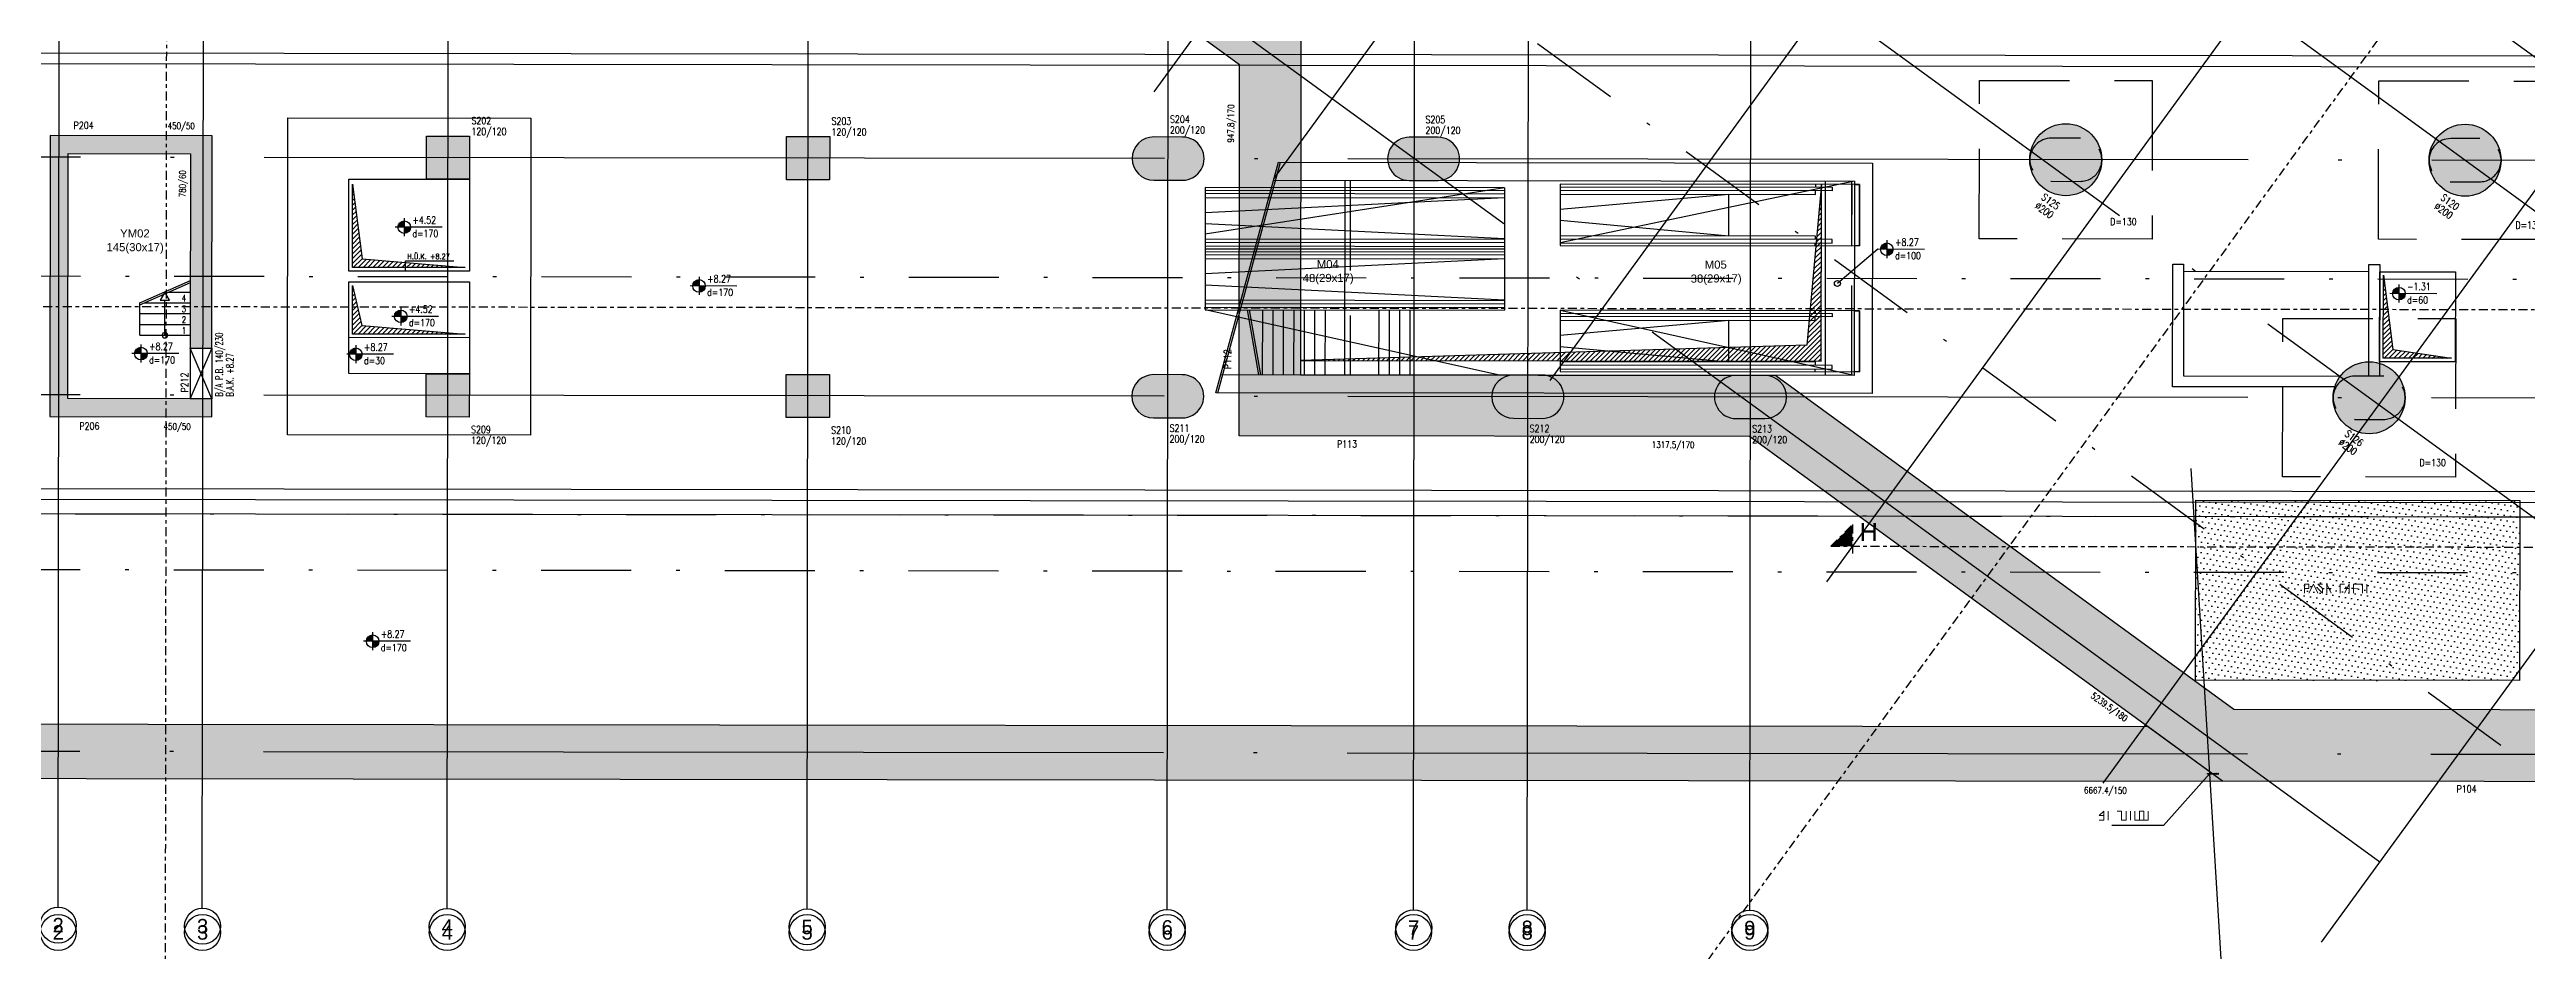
# Model space of a CAD drawing. Header units: millimetres. Extents: x 400382 to 401267, y 4543945 to 4544126.
# Drawn here: x 400672.8 to 400741.6, y 4544003.2 to 4544028.2 of the extents above; entities that cross this region are included whole.
import ezdxf
from ezdxf.enums import TextEntityAlignment as Align

# ---------------------------------------------------------------- set-up
doc = ezdxf.new("R2010")
doc.units = ezdxf.units.MM
for name, pattern in [('AKS', [3, 2.5, -0.25, 0, -0.25]), ('CENTER', [2, 1.25, -0.25, 0.25, -0.25]), ('CIZGI', [0.4, 0.25, -0.15]), ('CONTINU', [0]), ('DASHDOT2', [0.5, 0.25, -0.125, 0, -0.125]), ('HIDDEN', [0.375, 0.25, -0.125])]:
    doc.linetypes.add(name, pattern=pattern)
for name, color, linetype in [('aks prota', 2, 'AKS'), ('boşluk prota', 2, 'Continuous'), ('boşluk taraması prota', 252, 'Continuous'), ('caks prota', 4, 'Continuous'), ('kesit tarama prota', 252, 'Continuous'), ('kiriş prota', 6, 'Continuous'), ('kolon prota', 1, 'Continuous'), ('kolon tarama prota', 252, 'Continuous'), ('lkolon prota', 4, 'Continuous'), ('lperde prota', 4, 'Continuous'), ('merdiven prota', 2, 'Continuous'), ('metraj prota', 2, 'Continuous'), ('not prota', 2, 'Continuous'), ('not yazısı prota', 6, 'Continuous'), ('not çizgisi prota', 4, 'Continuous'), ('perde prota', 1, 'Continuous'), ('PRT-AL-TUNEL_EKSENI', 14, 'DASHDOT2'), ('PRT-MI-ad_dim', 8, 'Continuous'), ('prt-s-taxis', 7, 'Continuous'), ('skesit prota', 7, 'Continuous'), ('st-s_kolon tarama', 252, 'Continuous'), ('st-s_level (kot)', 6, 'Continuous'), ('st-s_levelmark (kot işareti)', 4, 'Continuous'), ('st_s_not çizgisi', 4, 'CIZGI'), ('st_s_su tutucu', 2, 'Continuous'), ('st_s_ölçü', 4, 'Continuous'), ('taks prota', 7, 'Continuous'), ('temel prota', 6, 'Continuous'), ('tkesit prota', 7, 'Continuous'), ('tkolon prota', 6, 'Continuous'), ('tnot prota', 4, 'Continuous'), ('tperde prota', 6, 'Continuous'), ('ölçü prota', 4, 'Continuous')]:
    doc.layers.add(name, color=color, linetype=linetype)
doc.styles.add('Arial', font='Arial.ttf')
doc.styles.add('OLCU', font='romanstw.shx')
doc.styles.add('PRT-MI-a_Arial', font='Arial.ttf', dxfattribs={"height": 30})
doc.styles.add('TAKS', font='Arial Unicode.ttf')
doc.styles.add('tkolon', font='romanstw.shx')
doc.styles.add('TNOT', font='romanstw.shx', dxfattribs={"width": 0.8, "height": 250})
doc.dimstyles.new('1-50', dxfattribs={"dimtxt": 10, "dimasz": 4, "dimexe": 4, "dimexo": 8, "dimgap": 4, "dimtad": 1, "dimdec": 1, "dimrnd": 0.05, "dimzin": 9, "dimdsep": 46, "dimtxsty": 'OLCU', "dimblk1": 'OBLIQUE', "dimblk2": 'OBLIQUE', "dimsah": 1, "dimcen": 2, "dimdle": 4, "dimclrd": 4, "dimclre": 4, "dimclrt": 3, "dimadec": 1, "dimazin": 0, "dimtfac": 1, "dimtdec": 1, "dimtix": 1, "dimtmove": 2, "dimatfit": 3, "dimldrblk": 'OBLIQUE', "dimfxl": 1, "dimtvp": 1, "dimtolj": 1, "dimtzin": 1, "dimarcsym": 0})

# ---------------------------------------------------------------- blocks, each defined once
blk = doc.blocks.new('A$C5FA63770')
at = {"color": 253}
blk.add_lwpolyline([(-574.4, 268.9), (-574.4, 98.9)], dxfattribs=at)
at = {"layer": 'st_s_ölçü', "color": 252, "ltscale": 0.1}
blk.add_line((236, 98.9), (236, 268.9), dxfattribs=at)
for points in [[(-574.4, 98.9), (257, 98.9), (257, 268.9), (-574.4, 268.9)], [(-574.4, 261.4), (181.3, 261.4), (181.3, 251.7), (-574.4, 251.7)], [(-574.4, 241.4), (134.3, 241.4), (134.3, 251.7)], [(-574.4, 168.9), (-105.9, 126.4), (-105.9, 241.4), (-574.4, 198.9)], [(134.3, 268.9), (134.3, 261.4)], [(-574.4, 126.4), (134.3, 126.4), (134.3, 116.2)], [(-574.4, 106.4), (181.3, 106.4), (181.3, 116.2), (-574.4, 116.2)], [(134.3, 98.9), (134.3, 106.4)]]:
    blk.add_lwpolyline(points, dxfattribs=at)
blk = doc.blocks.new('PLAN_KOT')
at = {"layer": 'st-s_levelmark (kot işareti)'}
h = blk.add_hatch(color=256, dxfattribs=at)
h.paths.add_polyline_path([(0, 17.5, 0.414214), (-17.5, 0), (0, 0)])
h.paths.add_polyline_path([(17.5, 0), (0, 0), (0, -17.5, 0.414214)])
for p, q in [((105, 0), (-25, 0)), ((0, 25), (0, -25))]:
    blk.add_line(p, q, dxfattribs=at)
blk.add_circle((0, 0), 17.5, dxfattribs=at)
at = {"layer": 'st-s_level (kot)', "color": 6, "style": 'OLCU', "width": 0.8}
for tag, p in [('KOT', (22.7, 9.8)), ('DÖŞEME_KALINLIĞI', (22.7, -27.6))]:
    blk.add_attdef(tag, p, '', height=20, dxfattribs=at)
blk = doc.blocks.new('Stair_Anotation')
at = {"color": 0, "style": 'PRT-MI-a_Arial'}
blk.add_attdef('M.ADI', text='', height=0.2, dxfattribs=at).set_placement((0, 0), align=Align.BOTTOM_CENTER)
blk.add_attdef('BAS.SAYI-(EN-RIHT)', text='', height=0.2, dxfattribs=at).set_placement((0, -0.08), align=Align.TOP_CENTER)
blk = doc.blocks.new('_Oblique')
at = {"layer": 'st_s_ölçü', "lineweight": -2}
blk.add_line((-0.5, -0.5), (0.5, 0.5), dxfattribs=at)
blk = doc.blocks.new('ym4')
at = {"color": 253}
blk.add_line((53416, 3429.1), (53416, 3599.1), dxfattribs=at)
blk.add_lwpolyline([(52584.5, 3429.1), (52584.5, 3599.1)], dxfattribs=at)
at = {"layer": 'st_s_ölçü', "color": 252, "ltscale": 0.1}
for points in [[(52584.5, 3599.1), (53416, 3599.1)], [(52584.5, 3591.6), (53416, 3591.6)], [(53416, 3581.8), (52584.5, 3581.8)], [(52584.5, 3571.6), (53416, 3571.6)], [(52584.5, 3529.1), (53416, 3569.8)], [(53416, 3456.6), (52584.5, 3499.1)], [(52584.5, 3456.6), (53416, 3456.6)], [(53416, 3446.3), (52584.5, 3446.3)], [(52584.5, 3436.6), (53416, 3436.6)], [(53416, 3429.1), (52584.5, 3429.1)]]:
    blk.add_lwpolyline(points, dxfattribs=at)
blk = doc.blocks.new('D')
at = {"layer": 'st_s_su tutucu', "linetype": 'CONTINU', "ltscale": 0.2}
for p, q in [((-39988, 52508), (-39993, 52508)), ((-39993, 52508), (-39993, 52507)), ((-39993, 52507), (-39991, 52506)), ((-39993, 52449), (-39991, 52450)), ((-39993, 52448), (-39993, 52449)), ((-39988, 52448), (-39993, 52448)), ((-39991, 52499), (-39992, 52499)), ((-39992, 52499), (-39992, 52498)), ((-39992, 52498), (-39991, 52498)), ((-39991, 52489), (-39992, 52489)), ((-39992, 52489), (-39992, 52488)), ((-39992, 52488), (-39991, 52488)), ((-39991, 52479), (-39992, 52479)), ((-39992, 52479), (-39992, 52478)), ((-39992, 52478), (-39991, 52478)), ((-39992, 52468), (-39992, 52469)), ((-39992, 52469), (-39991, 52469)), ((-39991, 52468), (-39992, 52468)), ((-39992, 52458), (-39992, 52459)), ((-39992, 52459), (-39991, 52459)), ((-39991, 52458), (-39992, 52458)), ((-39991, 52506), (-39991, 52499)), ((-39991, 52498), (-39991, 52489)), ((-39991, 52488), (-39991, 52479)), ((-39991, 52469), (-39991, 52478)), ((-39991, 52459), (-39991, 52468)), ((-39991, 52450), (-39991, 52458)), ((-39990, 52506), (-39988, 52507)), ((-39990, 52499), (-39990, 52506)), ((-39989, 52499), (-39990, 52499)), ((-39990, 52489), (-39990, 52498)), ((-39990, 52498), (-39989, 52498)), ((-39989, 52489), (-39990, 52489)), ((-39990, 52479), (-39990, 52488)), ((-39990, 52488), (-39989, 52488)), ((-39989, 52479), (-39990, 52479)), ((-39990, 52478), (-39989, 52478)), ((-39990, 52478), (-39990, 52469)), ((-39990, 52469), (-39989, 52469)), ((-39989, 52468), (-39990, 52468)), ((-39990, 52468), (-39990, 52459)), ((-39990, 52459), (-39989, 52459)), ((-39989, 52458), (-39990, 52458)), ((-39990, 52458), (-39990, 52450)), ((-39990, 52450), (-39988, 52449)), ((-39989, 52498), (-39989, 52499)), ((-39989, 52488), (-39989, 52489)), ((-39989, 52478), (-39989, 52479)), ((-39989, 52469), (-39989, 52468)), ((-39989, 52459), (-39989, 52458)), ((-39988, 52507), (-39988, 52508)), ((-39988, 52449), (-39988, 52448))]:
    blk.add_line(p, q, dxfattribs=at)
blk = doc.blocks.new('*U94')
at = {"layer": 'metraj prota', "color": 4}
blk.add_lwpolyline([(-120, 0), (-97.5, 13), (-97.5, -13)], close=True, dxfattribs=at)
blk.add_lwpolyline([(0, 0), (-97.5, 0)], dxfattribs=at)
blk.add_circle((0, 0), 7.5, dxfattribs=at)

msp = doc.modelspace()

# ---------------------------------------------------------------- hatches: boundary and pattern name
at = {"layer": 'boşluk taraması prota', "ltscale": 2}
h = msp.add_hatch(dxfattribs=at)
h.set_pattern_fill('ANSI31', color=256, scale=0.03, angle=-0.07155, style=0)
h.set_pattern_definition([(44.928447, (399978.45855, 4543611.77644), (-0.067268262, 0.067436487), [])])
h.paths.add_polyline_path([(400681.204, 4544024.499), (400681.468, 4544022.427), (400684.333, 4544022.186), (400681.201, 4544022.19)])
h = msp.add_hatch(dxfattribs=at)
h.set_pattern_fill('ANSI31', color=256, scale=0.03, angle=-0.07155, style=0)
h.set_pattern_definition([(44.928447, (400004.47224, 4543609.19393), (-0.067268262, 0.067436487), [])])
h.paths.add_polyline_path([(400722.003, 4544024.514), (400721.597, 4544020.033), (400707.53, 4544019.607), (400721.997, 4544019.589)])
h = msp.add_hatch(dxfattribs=at)
h.set_pattern_fill('ANSI31', color=256, scale=0.03, angle=-0.07155, style=0)
h.set_pattern_definition([(44.928447, (399978.45624, 4543609.92643), (-0.067268262, 0.067436487), [])])
h.paths.add_polyline_path([(400681.201, 4544021.69), (400681.465, 4544020.577), (400684.331, 4544020.336), (400681.199, 4544020.34)])
h = msp.add_hatch(dxfattribs=at)
h.set_pattern_fill('ANSI31', color=256, scale=0.03, angle=-0.07155, style=0)
h.set_pattern_definition([(44.928447, (400034.86068, 4543609.25598), (-0.067268262, 0.067436487), [])])
h.paths.add_polyline_path([(400737.606, 4544021.97), (400737.87, 4544019.907), (400739.503, 4544019.667), (400737.603, 4544019.67)])
at = {"layer": 'kesit tarama prota'}
h = msp.add_hatch(color=256, dxfattribs=at)
h.dxf.hatch_style = 1
h.paths.add_polyline_path([(400722.863, 4544015.047), (400722.262, 4544014.448), (400722.862, 4544014.447)])
at = {"layer": 'kolon tarama prota'}
h = msp.add_hatch(color=256, dxfattribs=at)
h.dxf.hatch_style = 1
h.paths.add_polyline_path([(400803.726, 4544009.337), (400715.935, 4544073.289), (400690.793, 4544038.775), (400692.005, 4544037.892), (400705.84, 4544027.816), (400705.83, 4544017.509), (400720.005, 4544017.492), (400733.143, 4544007.925), (400805.789, 4544007.834)])
h.paths.add_polyline_path([(400733.455, 4544009.925), (400720.73, 4544019.191), (400707.529, 4544019.207), (400707.541, 4544028.804), (400693.469, 4544039.052), (400716.491, 4544070.657), (400799.976, 4544009.842)], flags=16)
h.paths.add_polyline_path([(400750.001, 4544017.954), (400750.002, 4544019.204), (400747.902, 4544019.207), (400747.901, 4544017.957), (400746.431, 4544017.959), (400746.441, 4544025.759), (400750.65, 4544025.753), (400750.648, 4544024.503), (400752.748, 4544024.501), (400752.749, 4544025.751), (400762.305, 4544025.739), (400762.304, 4544024.489), (400764.04, 4544024.487), (400764.031, 4544017.937), (400761.74, 4544017.94), (400761.741, 4544019.19), (400759.641, 4544019.192), (400759.64, 4544017.942)], flags=0)
h.paths.add_polyline_path([(400750.301, 4544018.254), (400750.303, 4544019.504), (400747.603, 4544019.507), (400747.601, 4544018.257), (400746.732, 4544018.258), (400746.741, 4544025.458), (400750.349, 4544025.454), (400750.348, 4544024.204), (400753.048, 4544024.2), (400753.05, 4544025.45), (400762.006, 4544025.439), (400762.004, 4544024.189), (400763.739, 4544024.187), (400763.732, 4544018.237), (400762.04, 4544018.239), (400762.042, 4544019.489), (400759.342, 4544019.493), (400759.34, 4544018.243)], flags=0)
h.paths.add_polyline_path([(400728.481, 4544057.222), (400728.238, 4544057.398), (400729.416, 4544059.015), (400729.658, 4544058.838)], flags=0)
h = msp.add_hatch(color=256, dxfattribs=at)
h.dxf.hatch_style = 1
h.paths.add_polyline_path([(400733.143, 4544007.925), (400731.079, 4544009.428), (400667.585, 4544009.507), (400667.616, 4544034.407), (400689.447, 4544034.38), (400692.005, 4544037.892), (400690.793, 4544038.775), (400688.685, 4544035.881), (400666.418, 4544035.909), (400666.415, 4544033.359), (400666.015, 4544033.359), (400666.015, 4544032.959), (400666.415, 4544032.959), (400666.408, 4544027.259), (400666.007, 4544027.259), (400666.007, 4544026.859), (400666.407, 4544026.859), (400666.395, 4544017.059), (400665.995, 4544017.059), (400665.994, 4544016.659), (400666.394, 4544016.659), (400666.387, 4544010.959), (400665.987, 4544010.959), (400665.987, 4544010.559), (400666.387, 4544010.559), (400666.383, 4544008.009)])
h = msp.add_hatch(color=256, dxfattribs=at)
h.dxf.hatch_style = 1
h.paths.add_polyline_path([(400677.306, 4544025.845), (400672.806, 4544025.851), (400672.796, 4544018.051), (400677.296, 4544018.045), (400677.297, 4544018.545), (400673.297, 4544018.55), (400673.305, 4544025.35), (400676.705, 4544025.346), (400676.698, 4544019.946), (400677.298, 4544019.945)])
h = msp.add_hatch(color=256, dxfattribs=at)
h.dxf.hatch_style = 1
h.paths.add_polyline_path([(400683.256, 4544025.838), (400684.456, 4544025.836), (400684.454, 4544024.636), (400683.254, 4544024.638)])
h = msp.add_hatch(color=256, dxfattribs=at)
h.dxf.hatch_style = 1
h.paths.add_polyline_path([(400693.256, 4544025.825), (400694.456, 4544025.824), (400694.454, 4544024.624), (400693.254, 4544024.625)])
h = msp.add_hatch(color=256, dxfattribs=at)
h.dxf.hatch_style = 1
edge = h.paths.add_edge_path()
edge.add_arc((400703.455, 4544025.212), 0.6, 89.92845, 269.92845)
edge.add_line((400703.455, 4544024.612), (400704.255, 4544024.611))
edge.add_arc((400704.255, 4544025.211), 0.6, 269.92845, 449.92845)
edge.add_line((400704.256, 4544025.811), (400703.456, 4544025.812))
h = msp.add_hatch(color=256, dxfattribs=at)
h.dxf.hatch_style = 1
edge = h.paths.add_edge_path()
edge.add_arc((400710.552, 4544025.204), 0.6, 89.92845, 269.92845)
edge.add_line((400710.551, 4544024.604), (400711.351, 4544024.603))
edge.add_arc((400711.352, 4544025.203), 0.6, 269.92845, 449.92845)
edge.add_line((400711.352, 4544025.803), (400710.552, 4544025.804))
h = msp.add_hatch(color=256, dxfattribs=at)
h.dxf.hatch_style = 1
h.paths.add_polyline_path([(400711.352, 4544025.803), (400710.552, 4544025.804, 1), (400710.551, 4544024.604), (400711.351, 4544024.603, 1)])
h = msp.add_hatch(color=256, dxfattribs=at)
h.dxf.hatch_style = 1
edge = h.paths.add_edge_path()
edge.add_arc((400728.786, 4544025.181), 1, -0.07155, 359.92845)
h = msp.add_hatch(color=256, dxfattribs=at)
h.dxf.hatch_style = 1
edge = h.paths.add_edge_path()
edge.add_arc((400739.875, 4544025.167), 1, -0.07155, 359.92845)
h = msp.add_hatch(color=256, dxfattribs=at)
h.dxf.hatch_style = 1
edge = h.paths.add_edge_path()
edge.add_arc((400737.212, 4544018.57), 1, -0.07155, 359.92845)
h = msp.add_hatch(color=256, dxfattribs=at)
h.dxf.hatch_style = 1
h.paths.add_polyline_path([(400683.248, 4544019.238), (400684.448, 4544019.236), (400684.446, 4544018.036), (400683.246, 4544018.038)])
h = msp.add_hatch(color=256, dxfattribs=at)
h.dxf.hatch_style = 1
h.paths.add_polyline_path([(400693.248, 4544019.219), (400694.448, 4544019.218), (400694.446, 4544018.018), (400693.246, 4544018.019)])
h = msp.add_hatch(color=256, dxfattribs=at)
h.dxf.hatch_style = 1
edge = h.paths.add_edge_path()
edge.add_arc((400703.447, 4544018.612), 0.6, 89.92845, 269.92845)
edge.add_line((400703.446, 4544018.012), (400704.246, 4544018.011))
edge.add_arc((400704.247, 4544018.611), 0.6, 269.92845, 449.92845)
edge.add_line((400704.248, 4544019.211), (400703.448, 4544019.212))
h = msp.add_hatch(color=256, dxfattribs=at)
h.dxf.hatch_style = 1
edge = h.paths.add_edge_path()
edge.add_arc((400713.447, 4544018.6), 0.6, 89.92845, 269.92845)
edge.add_line((400713.446, 4544018), (400714.246, 4544017.999))
edge.add_arc((400714.247, 4544018.599), 0.6, 269.92845, 449.92845)
edge.add_line((400714.248, 4544019.199), (400713.448, 4544019.2))
h = msp.add_hatch(color=256, dxfattribs=at)
h.dxf.hatch_style = 1
edge = h.paths.add_edge_path()
edge.add_arc((400719.629, 4544018.592), 0.6, 89.92845, 269.92845)
edge.add_line((400719.628, 4544017.992), (400720.428, 4544017.991))
edge.add_arc((400720.429, 4544018.591), 0.6, 269.92845, 449.92845)
edge.add_line((400720.43, 4544019.191), (400719.63, 4544019.192))
at = {"layer": 'st-s_kolon tarama', "ltscale": 0.001}
h = msp.add_hatch(dxfattribs=at)
h.set_pattern_fill('DOTS', color=253, scale=0.100001, angle=53.93628)
h.set_pattern_definition([(53.93628, (399652.9051, 4543599.9079), (-0.081601365, 0.157618666), [0, -0.158751193])])
h.paths.add_polyline_path([(400741.394, 4544015.715), (400732.394, 4544015.726), (400732.387, 4544010.726), (400741.387, 4544010.715)])

# ---------------------------------------------------------------- linework, layer by layer
at = {"layer": 'aks prota', "ltscale": 10}
for p, q in [((400706.791, 4544024.647), (400734.288, 4544062.394)), ((400772.216, 4544005.876), (400700.619, 4544058.032)), ((400714.47, 4544019.053), (400741.967, 4544056.8)), ((400766.347, 4544005.884), (400698.587, 4544055.243)), ((400722.148, 4544013.46), (400749.645, 4544051.207)), ((400754.608, 4544005.898), (400694.525, 4544049.666)), ((400729.828, 4544007.866), (400757.325, 4544045.613)), ((400737.509, 4544005.673), (400688.489, 4544041.381)), ((400735.89, 4544003.45), (400763.387, 4544041.197)), ((400693.829, 4544004.376), (400693.874, 4544040.402)), ((400673.029, 4544004.425), (400673.073, 4544040.011)), ((400677.029, 4544004.397), (400677.073, 4544039.983)), ((400683.829, 4544004.389), (400683.874, 4544039.975)), ((400703.829, 4544004.364), (400703.872, 4544038.75)), ((400710.669, 4544004.355), (400710.712, 4544038.741)), ((400713.829, 4544004.364), (400713.872, 4544038.933)), ((400720.009, 4544004.344), (400720.052, 4544038.913)), ((400824.15, 4544025.062), (400660.956, 4544025.265)), ((400824.142, 4544018.462), (400660.948, 4544018.665)), ((400824.129, 4544008.562), (400660.935, 4544008.765))]:
    msp.add_line(p, q, dxfattribs=at)
at = {"layer": 'boşluk prota', "ltscale": 0.05}
for points in [[(400681.204, 4544024.499), (400681.468, 4544022.427), (400684.333, 4544022.186), (400681.201, 4544022.19)], [(400722.003, 4544024.514), (400721.597, 4544020.033), (400707.53, 4544019.607), (400721.997, 4544019.589)], [(400681.201, 4544021.69), (400681.465, 4544020.577), (400684.331, 4544020.336), (400681.199, 4544020.34)], [(400737.606, 4544021.97), (400737.87, 4544019.907), (400739.503, 4544019.667), (400737.603, 4544019.67)]]:
    msp.add_lwpolyline(points, close=True, dxfattribs=at)
at = {"layer": 'caks prota', "ltscale": 0.05}
for centre in [(400673.028, 4544003.925), (400677.04, 4544003.897), (400683.835, 4544003.889), (400693.829, 4544003.876), (400703.829, 4544003.864), (400710.676, 4544003.855), (400713.828, 4544003.851), (400720.01, 4544003.844), (400673.031, 4544003.723), (400677.04, 4544003.723), (400683.836, 4544003.723), (400693.829, 4544003.723), (400703.829, 4544003.723), (400710.672, 4544003.723), (400713.828, 4544003.723), (400720.01, 4544003.723)]:
    msp.add_circle(centre, 0.5, dxfattribs=at)
at = {"layer": 'kiriş prota', "linetype": 'HIDDEN', "ltscale": 10}
for p, q in [((400708.913, 4544024.606), (400708.907, 4544019.206)), ((400722.841, 4544019.188), (400722.847, 4544024.588))]:
    msp.add_line(p, q, dxfattribs=at)
at = {"layer": 'kiriş prota', "ltscale": 10}
msp.add_line((400722.109, 4544019.189), (400722.115, 4544024.589), dxfattribs=at)
at = {"layer": 'kiriş prota'}
msp.add_line((400665.993, 4544015.359), (400817.494, 4544015.17), dxfattribs=at)
for points in [[(400706.787, 4544024.608), (400722.915, 4544024.588), (400722.908, 4544019.188), (400705.32, 4544019.21)], [(400737.206, 4544022.07), (400732.056, 4544022.077)], [(400675.299, 4544020.308), (400675.3, 4544021.208)]]:
    msp.add_lwpolyline(points, dxfattribs=at)
at = {"layer": 'kiriş prota', "ltscale": 10}
msp.add_lwpolyline([(400708.764, 4544024.606), (400708.757, 4544019.206)], dxfattribs=at)
at = {"layer": 'kiriş prota'}
msp.add_lwpolyline([(400737.506, 4544022.07), (400739.606, 4544022.067), (400739.603, 4544019.567), (400737.503, 4544019.57)], close=True, dxfattribs=at)
at = {"layer": 'kolon prota', "color": 1}
for points in [[(400683.256, 4544025.838), (400684.456, 4544025.836), (400684.454, 4544024.636), (400683.254, 4544024.638)], [(400693.256, 4544025.825), (400694.456, 4544025.824), (400694.454, 4544024.624), (400693.254, 4544024.625)], [(400683.248, 4544019.238), (400684.448, 4544019.236), (400684.446, 4544018.036), (400683.246, 4544018.038)], [(400693.248, 4544019.219), (400694.448, 4544019.218), (400694.446, 4544018.018), (400693.246, 4544018.019)]]:
    msp.add_lwpolyline(points, close=True, dxfattribs=at)
for points in [[(400703.456, 4544025.812, 1), (400703.455, 4544024.612), (400704.255, 4544024.611, 1), (400704.256, 4544025.811)], [(400710.552, 4544025.804, 1), (400710.551, 4544024.604), (400711.351, 4544024.603, 1), (400711.352, 4544025.803)], [(400710.552, 4544025.804, 1), (400710.551, 4544024.604), (400711.351, 4544024.603, 1), (400711.352, 4544025.803)], [(400703.448, 4544019.212, 1), (400703.446, 4544018.012), (400704.246, 4544018.011, 1), (400704.248, 4544019.211)], [(400713.448, 4544019.2, 1), (400713.446, 4544018), (400714.246, 4544017.999, 1), (400714.248, 4544019.199)], [(400719.63, 4544019.192, 1), (400719.628, 4544017.992), (400720.428, 4544017.991, 1), (400720.43, 4544019.191)]]:
    msp.add_lwpolyline(points, format="xyb", close=True, dxfattribs=at)
at = {"layer": 'kolon prota', "color": 5, "linetype": 'HIDDEN', "ltscale": 5}
for points in [[(400728.387, 4544025.781, 1), (400728.385, 4544024.581), (400729.185, 4544024.58, 1), (400729.187, 4544025.78)], [(400739.476, 4544025.767, 1), (400739.475, 4544024.567), (400740.275, 4544024.566, 1), (400740.276, 4544025.766)], [(400739.476, 4544025.767, 1), (400739.475, 4544024.567), (400740.275, 4544024.566, 1), (400740.276, 4544025.766)], [(400736.813, 4544019.171, 1), (400736.811, 4544017.971), (400737.611, 4544017.97, 1), (400737.613, 4544019.17)]]:
    msp.add_lwpolyline(points, format="xyb", close=True, dxfattribs=at)
at = {"layer": 'kolon prota', "color": 1}
for centre in [(400728.786, 4544025.181), (400739.875, 4544025.167), (400737.212, 4544018.57)]:
    msp.add_circle(centre, 1, dxfattribs=at)
at = {"layer": 'merdiven prota'}
for points in [[(400705.184, 4544018.71), (400706.923, 4544025.108)], [(400705.236, 4544018.71), (400706.975, 4544025.108)]]:
    msp.add_lwpolyline(points, dxfattribs=at)
at = {"layer": 'merdiven prota', "color": 4}
for points in [[(400713.2, 4544024.4), (400704.883, 4544023.111)], [(400722.915, 4544024.588), (400714.744, 4544022.873)], [(400713.057, 4544019.2), (400704.881, 4544021.011)], [(400722.908, 4544019.188), (400714.741, 4544020.998)]]:
    msp.add_lwpolyline(points, dxfattribs=at)
at = {"layer": 'merdiven prota', "linetype": 'HIDDEN', "ltscale": 10}
for points in [[(400722.915, 4544024.488), (400723.06, 4544024.488), (400723.058, 4544022.788), (400722.912, 4544022.788)], [(400675.3, 4544021.208), (400676.701, 4544021.825)], [(400675.3, 4544021.153), (400676.701, 4544021.77)], [(400675.3, 4544020.908), (400676.7, 4544020.906)], [(400675.424, 4544021.207), (400676.7, 4544021.206)], [(400676.102, 4544021.507), (400676.7, 4544021.506)], [(400706.372, 4544019.209), (400706.056, 4544021.009)], [(400706.432, 4544019.209), (400706.116, 4544021.009)], [(400706.473, 4544021.009), (400706.471, 4544019.209)], [(400706.763, 4544021.008), (400706.761, 4544019.208)], [(400707.053, 4544021.008), (400707.051, 4544019.208)], [(400707.343, 4544021.008), (400707.341, 4544019.208)], [(400707.633, 4544021.007), (400707.631, 4544019.207)], [(400707.923, 4544021.007), (400707.921, 4544019.207)], [(400708.213, 4544021.006), (400708.211, 4544019.206)], [(400709.703, 4544021.005), (400709.701, 4544019.205)], [(400709.993, 4544021.004), (400709.991, 4544019.204)], [(400710.283, 4544021.004), (400710.281, 4544019.204)], [(400710.573, 4544021.003), (400710.571, 4544019.203)], [(400722.91, 4544020.988), (400723.055, 4544020.988), (400723.053, 4544019.288), (400722.908, 4544019.288)], [(400675.299, 4544020.608), (400676.699, 4544020.606)], [(400675.299, 4544020.308), (400676.699, 4544020.306)], [(400676.698, 4544019.946), (400677.298, 4544019.945), (400676.697, 4544018.546), (400677.297, 4544018.545), (400676.698, 4544019.946)]]:
    msp.add_lwpolyline(points, dxfattribs=at)
at = {"layer": 'not prota', "ltscale": 0.1}
msp.add_lwpolyline([(400682.676, 4544022.088), (400682.677, 4544022.371), (400684.021, 4544022.37)], dxfattribs=at)
at = {"layer": 'not yazısı prota'}
msp.add_lwpolyline([(400732.394, 4544015.726), (400741.394, 4544015.715), (400741.387, 4544010.715), (400732.387, 4544010.726)], close=True, dxfattribs=at)
at = {"layer": 'perde prota'}
for points in [[(400705.83, 4544017.509), (400705.84, 4544027.816), (400690.793, 4544038.775), (400715.935, 4544073.289), (400805.789, 4544007.834), (400733.143, 4544007.925), (400720.005, 4544017.492), (400705.83, 4544017.509)], [(400720.73, 4544019.191), (400733.455, 4544009.925), (400799.976, 4544009.842), (400716.491, 4544070.657), (400693.469, 4544039.052), (400707.541, 4544028.804), (400707.529, 4544019.207), (400720.73, 4544019.191)], [(400677.298, 4544019.945), (400677.306, 4544025.845), (400672.806, 4544025.851), (400672.796, 4544018.051), (400677.296, 4544018.045), (400677.297, 4544018.545), (400673.297, 4544018.55), (400673.305, 4544025.35), (400676.705, 4544025.346), (400676.698, 4544019.946), (400677.298, 4544019.945)], [(400676.698, 4544019.946), (400676.697, 4544018.546)], [(400677.298, 4544019.945), (400677.297, 4544018.545)], [(400666.383, 4544008.009), (400733.143, 4544007.925), (400731.079, 4544009.428), (400667.585, 4544009.507)]]:
    msp.add_lwpolyline(points, dxfattribs=at)
at = {"layer": 'PRT-AL-TUNEL_EKSENI', "ltscale": 10}
for p, q in [((400703.472, 4544027.064), (400730.969, 4544064.812)), ((400744.995, 4544005.91), (400691.198, 4544045.099)), ((400660.952, 4544021.965), (400824.146, 4544021.762)), ((400658.204, 4544015.369), (400821.398, 4544015.165)), ((400660.942, 4544013.815), (400824.136, 4544013.612))]:
    msp.add_line(p, q, dxfattribs=at)
at = {"layer": 'skesit prota', "linetype": 'CENTER', "ltscale": 0.2}
for p, q in [((400722.262, 4544014.448), (400722.863, 4544015.047)), ((400722.863, 4544015.047), (400722.862, 4544014.147))]:
    msp.add_line(p, q, dxfattribs=at)
for points in [[(400755.905, 4544053.837), (400717.418, 4544001.003)], [(400676.047, 4544039.725), (400675.997, 4544000.298)], [(400657.759, 4544021.126), (400820.326, 4544020.923)], [(400722.262, 4544014.448), (400801.228, 4544014.35)]]:
    msp.add_lwpolyline(points, dxfattribs=at)
at = {"layer": 'st_s_ölçü', "color": 6, "lineweight": 0}
for points in [[(400735.417, 4544013.147), (400735.418, 4544013.395), (400735.541, 4544013.395), (400735.541, 4544013.271), (400735.418, 4544013.271)], [(400735.541, 4544013.147), (400735.665, 4544013.395), (400735.789, 4544013.147)], [(400735.913, 4544013.394), (400735.789, 4544013.395), (400735.913, 4544013.271), (400735.912, 4544013.147), (400735.789, 4544013.271)], [(400736.036, 4544013.147), (400736.037, 4544013.394), (400736.16, 4544013.147)], [(400736.408, 4544013.394), (400736.532, 4544013.394), (400736.408, 4544013.394), (400736.408, 4544013.27)], [(400736.531, 4544013.146), (400736.655, 4544013.393), (400736.655, 4544013.146)], [(400736.779, 4544013.146), (400736.779, 4544013.393), (400736.903, 4544013.393)], [(400736.903, 4544013.393), (400737.027, 4544013.393)], [(400737.027, 4544013.393), (400737.026, 4544013.145)], [(400737.15, 4544013.145), (400737.15, 4544013.393)], [(400736.036, 4544013.27), (400736.16, 4544013.27)], [(400736.531, 4544013.27), (400736.655, 4544013.27)], [(400736.779, 4544013.27), (400736.903, 4544013.269)], [(400729.84, 4544006.966), (400729.841, 4544007.09), (400729.717, 4544006.967), (400729.84, 4544006.966), (400729.84, 4544006.843), (400729.717, 4544006.843)], [(400730.212, 4544007.09), (400730.336, 4544007.09)], [(400730.336, 4544007.09), (400730.335, 4544006.842)], [(400730.336, 4544007.09), (400730.335, 4544006.842), (400730.459, 4544006.842), (400730.459, 4544007.089)], [(400730.583, 4544007.089), (400730.583, 4544006.842)], [(400730.707, 4544007.089), (400730.707, 4544006.842), (400730.83, 4544006.841), (400730.831, 4544007.089)], [(400730.954, 4544006.965), (400730.954, 4544007.089), (400730.831, 4544007.089), (400730.831, 4544006.965), (400730.83, 4544006.841), (400730.954, 4544006.841)], [(400730.954, 4544007.089), (400730.954, 4544006.841), (400731.078, 4544006.841), (400731.078, 4544007.089)]]:
    msp.add_lwpolyline(points, dxfattribs=at)
for points in [[(400736.408, 4544013.27), (400736.408, 4544013.146), (400736.408, 4544013.27)], [(400729.964, 4544007.09), (400729.964, 4544006.843), (400729.964, 4544007.09)]]:
    msp.add_lwpolyline(points, close=True, dxfattribs=at)
at = {"layer": 'temel prota', "color": 5}
for p, q in [((400666.008, 4544027.859), (400817.409, 4544027.67)), ((400666.009, 4544028.159), (400817.41, 4544027.97)), ((400665.994, 4544016.059), (400817.495, 4544015.87)), ((400665.993, 4544015.759), (400817.494, 4544015.57))]:
    msp.add_line(p, q, dxfattribs=at)
at = {"layer": 'temel prota', "linetype": 'HIDDEN', "ltscale": 10}
for points in [[(400726.389, 4544027.384), (400731.189, 4544027.378), (400731.183, 4544022.978), (400726.383, 4544022.984)], [(400737.478, 4544027.37), (400742.278, 4544027.364), (400742.273, 4544022.964), (400737.472, 4544022.97)], [(400734.815, 4544020.773), (400739.615, 4544020.767), (400739.609, 4544016.367), (400734.809, 4544016.373)]]:
    msp.add_lwpolyline(points, close=True, dxfattribs=at)
at = {"layer": 'temel prota', "color": 5}
for points in [[(400679.406, 4544026.342), (400686.157, 4544026.334), (400686.146, 4544017.534), (400679.395, 4544017.542)], [(400681.104, 4544024.64), (400684.454, 4544024.636), (400684.451, 4544022.086), (400681.101, 4544022.09)], [(400681.101, 4544021.79), (400684.451, 4544021.786), (400684.448, 4544019.236), (400681.098, 4544019.24)]]:
    msp.add_lwpolyline(points, close=True, dxfattribs=at)
for points in [[(400706.923, 4544025.108), (400723.415, 4544025.087), (400723.407, 4544018.687), (400705.184, 4544018.71)], [(400736.255, 4544018.871), (400731.752, 4544018.877), (400731.757, 4544022.277), (400732.057, 4544022.277), (400732.053, 4544019.177), (400736.404, 4544019.17)], [(400737.203, 4544019.17), (400737.207, 4544022.27), (400737.507, 4544022.27), (400737.503, 4544019.159)]]:
    msp.add_lwpolyline(points, dxfattribs=at)
at = {"layer": 'temel prota'}
msp.add_lwpolyline([(400681.101, 4544021.79), (400684.451, 4544021.786), (400684.45, 4544020.236), (400681.099, 4544020.24)], close=True, dxfattribs=at)
at = {"layer": 'ölçü prota'}
msp.add_lwpolyline([(400723.567, 4544022.694), (400722.443, 4544021.744)], dxfattribs=at)
msp.add_circle((400722.443, 4544021.744), 0.0832, dxfattribs=at)

# ---------------------------------------------------------------- block references
at = {"xscale": 0.01000007514198309, "yscale": 0.01000007514198309, "zscale": 0.01000007514198309, "rotation": 359.9284467263661}
for p in [(400720.486, 4544021.802), (400720.482, 4544018.302)]:
    msp.add_blockref('A$C5FA63770', p, dxfattribs=at)
at = {"layer": 'PRT-MI-ad_dim', "xscale": -0.01000007514198309, "yscale": 0.01000007514198309, "zscale": 0.01000007514198309, "rotation": 89.9284458930931}
msp.add_blockref('*U94', (400675.991, 4544020.307), dxfattribs=at)
at = {"layer": 'prt-s-taxis'}
ref = msp.add_blockref('Stair_Anotation', (400675.168, 4544022.954), dxfattribs=dict(at, xscale=-1.125008453473098, yscale=1.125008453473098, zscale=1.125008453473098, rotation=359.9284466917231))
ref.add_attrib('M.ADI', 'YM02', dxfattribs={"layer": '0', "color": 0, "height": 0.225, "rotation": 359.92845, "style": 'PRT-MI-a_Arial'}).set_placement((400675.159, 4544022.954), align=Align.BOTTOM_CENTER)
ref.add_attrib('BAS.SAYI-(EN-RIHT)', '145(30x17)', dxfattribs={"layer": '0', "color": 0, "height": 0.225, "rotation": 359.92845, "style": 'PRT-MI-a_Arial'}).set_placement((400675.166, 4544022.864), align=Align.TOP_CENTER)
ref = msp.add_blockref('Stair_Anotation', (400708.301, 4544022.101), dxfattribs=dict(at, xscale=-1.125008453473098, yscale=1.125008453473098, zscale=1.125008453473098, rotation=0.477409980823058))
ref.add_attrib('M.ADI', 'M04', dxfattribs={"layer": '0', "color": 0, "height": 0.225, "rotation": 0.47741, "style": 'PRT-MI-a_Arial'}).set_placement((400708.292, 4544022.101), align=Align.BOTTOM_CENTER)
ref.add_attrib('BAS.SAYI-(EN-RIHT)', '48(29x17)', dxfattribs={"layer": '0', "color": 0, "height": 0.225, "rotation": 0.47741, "style": 'PRT-MI-a_Arial'}).set_placement((400708.3, 4544022.011), align=Align.TOP_CENTER)
ref = msp.add_blockref('Stair_Anotation', (400719.076, 4544022.087), dxfattribs=dict(at, xscale=-1.125008453473098, yscale=1.125008453473098, zscale=1.125008453473098, rotation=0.477409980823058))
ref.add_attrib('M.ADI', 'M05', dxfattribs={"layer": '0', "color": 0, "height": 0.225, "rotation": 0.47741, "style": 'PRT-MI-a_Arial'}).set_placement((400719.067, 4544022.087), align=Align.BOTTOM_CENTER)
ref.add_attrib('BAS.SAYI-(EN-RIHT)', '38(29x17)', dxfattribs={"layer": '0', "color": 0, "height": 0.225, "rotation": 0.47741, "style": 'PRT-MI-a_Arial'}).set_placement((400719.075, 4544021.997), align=Align.TOP_CENTER)
at = {"layer": 'st-s_level (kot)', "linetype": 'CONTINU', "ltscale": 0.1, "xscale": 0.01000007514198309, "yscale": 0.01000007514198309, "zscale": 0.01000007514198309, "rotation": 359.9284467263661}
for p, values in [((400682.639, 4544023.307), {'KOT': '+4.52', 'DÖŞEME_KALINLIĞI': 'd=170'}), ((400723.817, 4544022.693), {'KOT': '+8.27', 'DÖŞEME_KALINLIĞI': 'd=100'}), ((400690.827, 4544021.675), {'KOT': '+8.27', 'DÖŞEME_KALINLIĞI': 'd=170'}), ((400738.038, 4544021.461), {'KOT': '-1.31', 'DÖŞEME_KALINLIĞI': 'd=60'}), ((400682.544, 4544020.831), {'KOT': '+4.52', 'DÖŞEME_KALINLIĞI': 'd=170'}), ((400675.327, 4544019.797), {'KOT': '+8.27', 'DÖŞEME_KALINLIĞI': 'd=170'}), ((400681.295, 4544019.778), {'KOT': '+8.27', 'DÖŞEME_KALINLIĞI': 'd=30'}), ((400681.762, 4544011.809), {'KOT': '+8.27', 'DÖŞEME_KALINLIĞI': 'd=170'})]:
    msp.add_blockref('PLAN_KOT', p, dxfattribs=at).add_auto_attribs(values)
at = {"layer": 'st_s_ölçü', "linetype": 'CONTINU', "xscale": -0.01000007514198309, "yscale": 0.01000007514198309, "zscale": 0.01000007514198309, "rotation": 179.928446726366}
for p in [(400179.079, 4544059.358), (400179.077, 4544057.658)]:
    msp.add_blockref('ym4', p, dxfattribs=at)
at = {"layer": 'st_s_ölçü', "xscale": 0.005000037570991544, "yscale": 0.005000037570991544, "zscale": 0.005000037570991544, "rotation": 269.9284467263661}
msp.add_blockref('D', (400470.235, 4543808.502), dxfattribs=at)

# ---------------------------------------------------------------- texts
at = {"layer": 'lkolon prota', "style": 'tkolon', "width": 0.8}
for s, rotation, p in [('120/120', 359.92845, (400684.506, 4544025.865)), ('120/120', 359.92845, (400694.506, 4544025.852)), ('200/120', 359.92845, (400703.906, 4544025.905)), ('200/120', 359.92845, (400711.002, 4544025.896)), ('%%C200', 323.92845, (400727.911, 4544023.857)), ('%%C200', 323.92845, (400739, 4544023.843)), ('120/120', 359.92845, (400684.496, 4544017.288)), ('120/120', 359.92845, (400694.496, 4544017.27)), ('200/120', 359.92845, (400703.895, 4544017.328)), ('200/120', 359.92845, (400713.896, 4544017.316)), ('200/120', 359.92845, (400720.077, 4544017.308)), ('%%C200', 323.92845, (400736.34, 4544017.287))]:
    msp.add_text(s, height=0.2, rotation=rotation, dxfattribs=at).set_placement(p)
at = {"layer": 'lperde prota', "style": 'tkolon', "width": 0.8}
for s, rotation, p in [('947.8/170', 89.56796, (400705.593, 4544025.655)), ('450/50', 359.56796, (400676.071, 4544026.122)), ('780/60', 89.56796, (400676.478, 4544024.138)), ('450/50', 359.56796, (400675.957, 4544017.773)), ('1317.5/170', 359.56796, (400717.29, 4544017.269)), ('5239.5/180', 324.39774, (400729.515, 4544010.329)), ('6667.4/150', 359.56796, (400729.295, 4544007.672))]:
    msp.add_text(s, height=0.18, rotation=rotation, dxfattribs=at).set_placement(p, align=Align.MIDDLE_LEFT)
at = {"layer": 'st-s_level (kot)', "color": 6, "style": 'OLCU', "width": 0.8}
for p in [(400730.02, 4544023.362), (400741.274, 4544023.264), (400738.61, 4544016.668)]:
    msp.add_attdef('D=130', p, '', height=0.2, rotation=359.92845, dxfattribs=at)
at = {"layer": 'st_s_not çizgisi', "ltscale": 0.05, "style": 'tkolon', "width": 0.8}
for s, p in [('4', (400676.461, 4544021.337)), ('3', (400676.461, 4544021.037)), ('2', (400676.461, 4544020.737)), ('1', (400676.46, 4544020.437))]:
    msp.add_text(s, height=0.18, rotation=359.92845, dxfattribs=at).set_placement(p, align=Align.MIDDLE_LEFT)
at = {"layer": 'taks prota', "style": 'TAKS'}
for s, p in [('2', (400673.028, 4544003.925)), ('3', (400677.04, 4544003.897)), ('4', (400683.835, 4544003.889)), ('5', (400693.829, 4544003.876)), ('6', (400703.829, 4544003.864)), ('7', (400710.676, 4544003.855)), ('8', (400713.828, 4544003.851)), ('9', (400720.01, 4544003.844))]:
    msp.add_text(s, height=0.4, rotation=359.92845, dxfattribs=at).set_placement(p, align=Align.MIDDLE_CENTER)
for s, p in [('2', (400673.031, 4544003.723)), ('3', (400677.04, 4544003.723)), ('4', (400683.836, 4544003.723)), ('5', (400693.829, 4544003.723)), ('6', (400703.829, 4544003.723)), ('7', (400710.672, 4544003.723)), ('8', (400713.828, 4544003.723)), ('9', (400720.01, 4544003.723))]:
    msp.add_text(s, height=0.4, dxfattribs=at).set_placement(p, align=Align.MIDDLE_CENTER)
at = {"layer": 'tkesit prota', "style": 'Arial'}
msp.add_text('H', height=0.5, rotation=359.92845, dxfattribs=at).set_placement((400723.063, 4544014.597))
at = {"layer": 'tkolon prota', "style": 'tkolon', "width": 0.8}
for s, rotation, p in [('S202', 359.92845, (400684.507, 4544026.165)), ('S204', 359.92845, (400703.907, 4544026.205)), ('S205', 359.92845, (400711.003, 4544026.196)), ('S203', 359.92845, (400694.507, 4544026.152)), ('S125', 323.92845, (400728.087, 4544024.099)), ('S120', 323.92845, (400739.177, 4544024.085)), ('S209', 359.92845, (400684.496, 4544017.588)), ('S210', 359.92845, (400694.496, 4544017.57)), ('S211', 359.92845, (400703.896, 4544017.628)), ('S212', 359.92845, (400713.896, 4544017.616)), ('S213', 359.92845, (400720.078, 4544017.608)), ('S126', 323.92845, (400736.516, 4544017.529))]:
    msp.add_text(s, height=0.2, rotation=rotation, dxfattribs=at).set_placement(p)
at = {"layer": 'tnot prota', "style": 'TNOT'}
for s, height, rotation, width, p in [('H.Ü.K. +8.27', 0.15, 359.92845, 0.8, (400682.724, 4544022.495)), ('B/A P.B. 140/230', 0.2, 89.92845, 0.7, (400677.497, 4544018.599)), ('B.A.K. +8.27', 0.2, 89.92845, 0.7, (400677.797, 4544018.599))]:
    msp.add_text(s, height=height, rotation=rotation, dxfattribs=dict(at, width=width)).set_placement(p, align=Align.MIDDLE_LEFT)
at = {"layer": 'tperde prota', "style": 'tkolon', "width": 0.8}
for s, rotation, p in [('P204', 0.39774, (400673.458, 4544026.132)), ('P112', 90.39774, (400705.505, 4544019.364)), ('P212', 90.39774, (400676.541, 4544018.714)), ('P206', 0.39774, (400673.618, 4544017.782)), ('P113', 0.39774, (400708.547, 4544017.282)), ('P104', 0.39774, (400739.64, 4544007.706))]:
    msp.add_text(s, height=0.2, rotation=rotation, dxfattribs=at).set_placement(p, align=Align.MIDDLE_LEFT)

# ---------------------------------------------------------------- leaders
at = {"layer": 'not çizgisi prota'}
msp.add_leader([(400732.784, 4544008.14), (400731.505, 4544006.694), (400730.066, 4544006.696)], dimstyle='1-50', override={"dimasz": 12, "dimgap": 4, "dimtad": 0}, dxfattribs=at)

doc.saveas('drawing.dxf')
